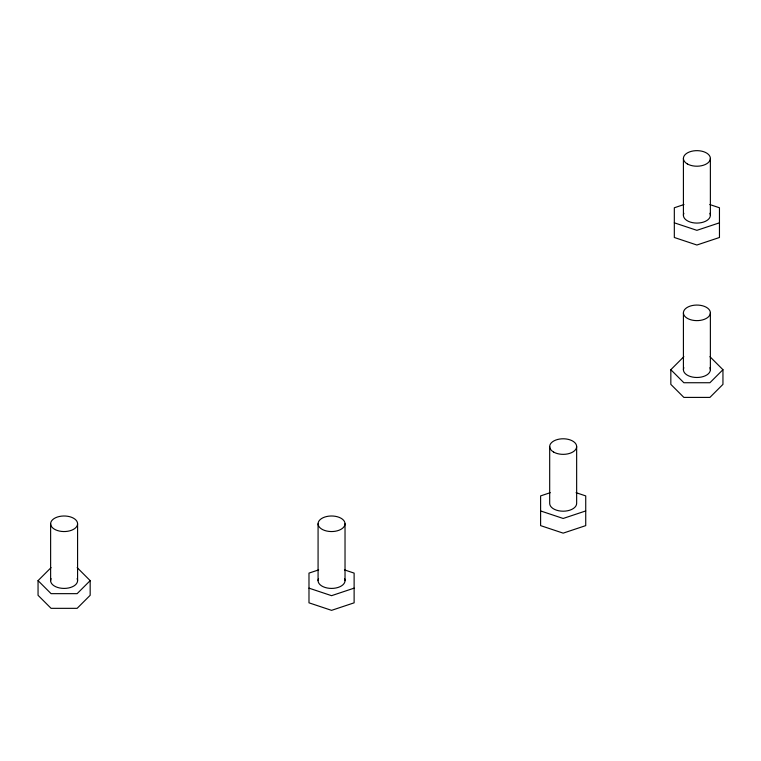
<?xml version="1.0" encoding="UTF-8"?>
<svg xmlns="http://www.w3.org/2000/svg" width="761" height="761" viewBox="0 0 761 761"><rect width="100%" height="100%" fill="white"/><g stroke="black" fill="none" stroke-linecap="round" stroke-linejoin="round"><path stroke-width="1.14" d="M77.137 567.601L90.169 580.633L90.169 595.302L77.137 608.334L51.082 608.334L38.05 595.302L38.05 580.633L51.082 567.601M90.169 580.633L77.137 593.656L51.082 593.656L38.05 580.633M709.918 356.671L722.95 369.703L722.95 384.372L709.918 397.404L683.863 397.404L670.831 384.372L670.831 369.703L683.863 356.671M722.95 369.703L709.918 382.735L683.863 382.735L670.831 369.703M683.996 204.547L674.322 207.772L674.322 237.489L696.895 245.013L719.459 237.489L719.459 207.772L709.785 204.547M719.459 222.821L696.895 230.336L674.322 222.821M318.659 569.884L308.985 573.109L308.985 602.826L331.558 610.351L354.122 602.826L354.122 573.109L344.448 569.884M550.27 492.681L540.605 495.906L540.605 525.623L563.169 533.138L585.732 525.623L585.732 495.906L576.067 492.681M354.122 588.148L331.558 595.673L308.985 588.148M585.732 510.945L563.169 518.469L540.605 510.945M710.374 158.431L710.374 215.296M710.374 312.847A13.479 7.781 0 0 1 690.151 319.582A13.479 7.781 0 0 1 690.151 306.103A13.479 7.781 0 0 1 710.374 312.847L710.374 369.703M683.416 158.431L683.416 215.296M683.416 312.847L683.416 369.703M576.648 446.564L576.648 503.421A13.479 7.781 0 0 1 563.169 511.202A13.479 7.781 0 0 1 549.689 503.421L549.689 446.564M345.028 523.768A13.479 7.781 0 0 1 324.814 530.512A13.479 7.781 0 0 1 324.814 517.033A13.479 7.781 0 0 1 345.028 523.768L345.028 580.633M318.079 523.768L318.079 580.633M77.584 523.768A13.479 7.781 0 0 1 57.37 530.512A13.479 7.781 0 0 1 57.37 517.033A13.479 7.781 0 0 1 77.584 523.768L77.584 580.633M50.626 523.768L50.626 580.633M709.908 367.687A13.479 7.781 0 0 1 696.895 377.485A13.479 7.781 0 0 1 683.873 367.687M77.127 578.617A13.479 7.781 0 0 1 64.105 588.415A13.479 7.781 0 0 1 51.092 578.617M344.571 578.617A13.479 7.781 0 0 1 331.558 588.415A13.479 7.781 0 0 1 318.536 578.617M709.908 213.28A13.479 7.781 0 0 1 696.895 223.078A13.479 7.781 0 0 1 683.873 213.28M553.637 452.072A13.479 7.781 0 0 0 576.191 448.581A13.479 7.781 0 0 0 559.677 439.049A13.479 7.781 0 0 0 553.637 452.072M687.364 163.938A13.479 7.781 0 0 0 709.908 160.447A13.479 7.781 0 0 0 693.404 150.916A13.479 7.781 0 0 0 687.364 163.938"/></g></svg>
